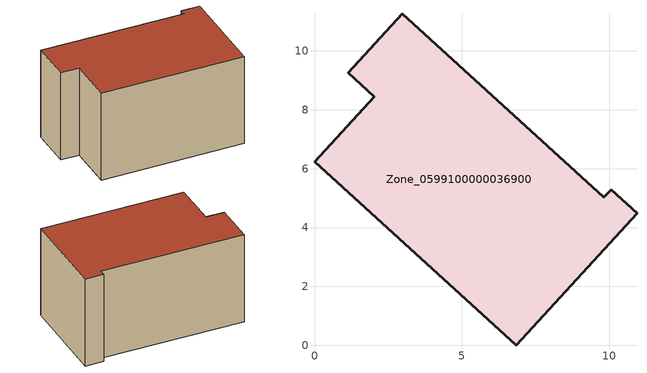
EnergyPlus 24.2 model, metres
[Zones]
Zone_0599100000036900
 floor ground (C_G): 2.98,11.26 9.82,5.02 10.07,5.29 10.95,4.48 6.85,0 0,6.23 2.03,8.44 1.14,9.25 z0
 wall outside (C_F): 6.85,0 10.95,4.48 10.07,5.29 9.82,5.02 2.98,11.26 1.14,9.25 2.03,8.44 0,6.23 6.85,0 z0:6.01
 roof outside (C_R): 9.82,5.02 2.98,11.26 1.14,9.25 2.03,8.44 0,6.23 6.85,0 10.95,4.48 10.07,5.29 z6.01
[BUILDING]
Pand.0599100000036900: North Axis=0; Terrain=City; Loads Convergence Tolerance Value=0.04; Temperature Convergence Tolerance Value=0.4; Solar Distribution=FullExterior; Maximum Number of Warmup Days=25; Minimum Number of Warmup Days=1
[Site:Location]
Rotterdam.The.Hague.AP_ZH_NLD Design_Conditions: Latitude=51.96; Longitude=4.45; Time Zone=1; Elevation=-4.5
[SITE:GROUNDTEMPERATURE:BUILDINGSURFACE]
18, 18, 18, 18, 18, 18, 18, 18, 18, 18, 18, 18
[MATERIAL] Thermal Absorptance=0.9; Solar Absorptance=0.7; Visible Absorptance=0.7
Name | Roughness | Thickness | Conductivity | Density | Specific Heat
G.TI.1975-1991 | MediumSmooth | 0.15 | 0.288461 | 540 | 1210
F.TI.1975-1991 | Rough | 0.3 | 0.230769 | 1920 | 840
R.TI.1975-1991 | MediumRough | 0.2 | 0.153846 | 1500 | 1000
[CONSTRUCTION]
C_G: G.TI.1975-1991
C_F: F.TI.1975-1991
C_R: R.TI.1975-1991
[ZONE]
Zone_0599100000036900: Type=1; Multiplier=1; Ceiling Height=Autocalculate; Volume=Autocalculate; Floor Area=autocalculate; Part of Total Floor Area=Yes
[ZONEINFILTRATION:DESIGNFLOWRATE]
Infil_Zone_0599100000036900: Zone or ZoneList or Space or SpaceList=Zone_0599100000036900; Schedule=AlwaysOn; Design Flow Rate Calculation Method=Flow/Area; Flow Rate per Floor Area=0.003; Constant Term Coefficient=1; Temperature Term Coefficient=0; Velocity Term Coefficient=0; Velocity Squared Term Coefficient=0
[HVACTEMPLATE:ZONE:IDEALLOADSAIRSYSTEM]
Zone_0599100000036900: Maximum Heating Supply Air Temperature=50; Minimum Cooling Supply Air Temperature=13; Maximum Heating Supply Air Humidity Ratio=0.0156; Minimum Cooling Supply Air Humidity Ratio=0.0077; Heating Limit=NoLimit; Cooling Limit=NoLimit; Dehumidification Control Type=ConstantSensibleHeatRatio; Cooling Sensible Heat Ratio=0.7; Dehumidification Setpoint=60; Humidification Control Type=None; Humidification Setpoint=30; Outdoor Air Method=None; Outdoor Air Flow Rate per Person=0.00944; Outdoor Air Flow Rate per Zone Floor Area=0; Outdoor Air Flow Rate per Zone=0; Demand Controlled Ventilation Type=None; Outdoor Air Economizer Type=NoEconomizer; Heat Recovery Type=None; Sensible Heat Recovery Effectiveness=0.7; Latent Heat Recovery Effectiveness=0.65
[ZONECONTROL:THERMOSTAT]
ThermostatControl_Zone_0599100000036900: Zone or ZoneList=Zone_0599100000036900; Control Type Schedule=DualSetpointControlType; Control 1=Thermostat_Zone_0599100000036900; Temperature Difference Between Cutout And Setpoint=0
[THERMOSTATSETPOINT:DUALSETPOINT]
Thermostat_Zone_0599100000036900: Heating Setpoint Temperature Schedule=HeatingSetpoint_Zone_0599100000036900; Cooling Setpoint Temperature Schedule=CoolingSetpoint_Zone_0599100000036900
[SCHEDULE:COMPACT]
HeatingSetpoint_Zone_0599100000036900: Through: 12/31, For: AllDays, Until: 24:00, 21
CoolingSetpoint_Zone_0599100000036900: Through: 12/31, For: AllDays, Until: 24:00, 24
DualSetpointControlType: Through: 12/31, For: AllDays, Until: 24:00, 4
AlwaysOn: Through: 12/31, For: AllDays, Until: 24:00, 1
